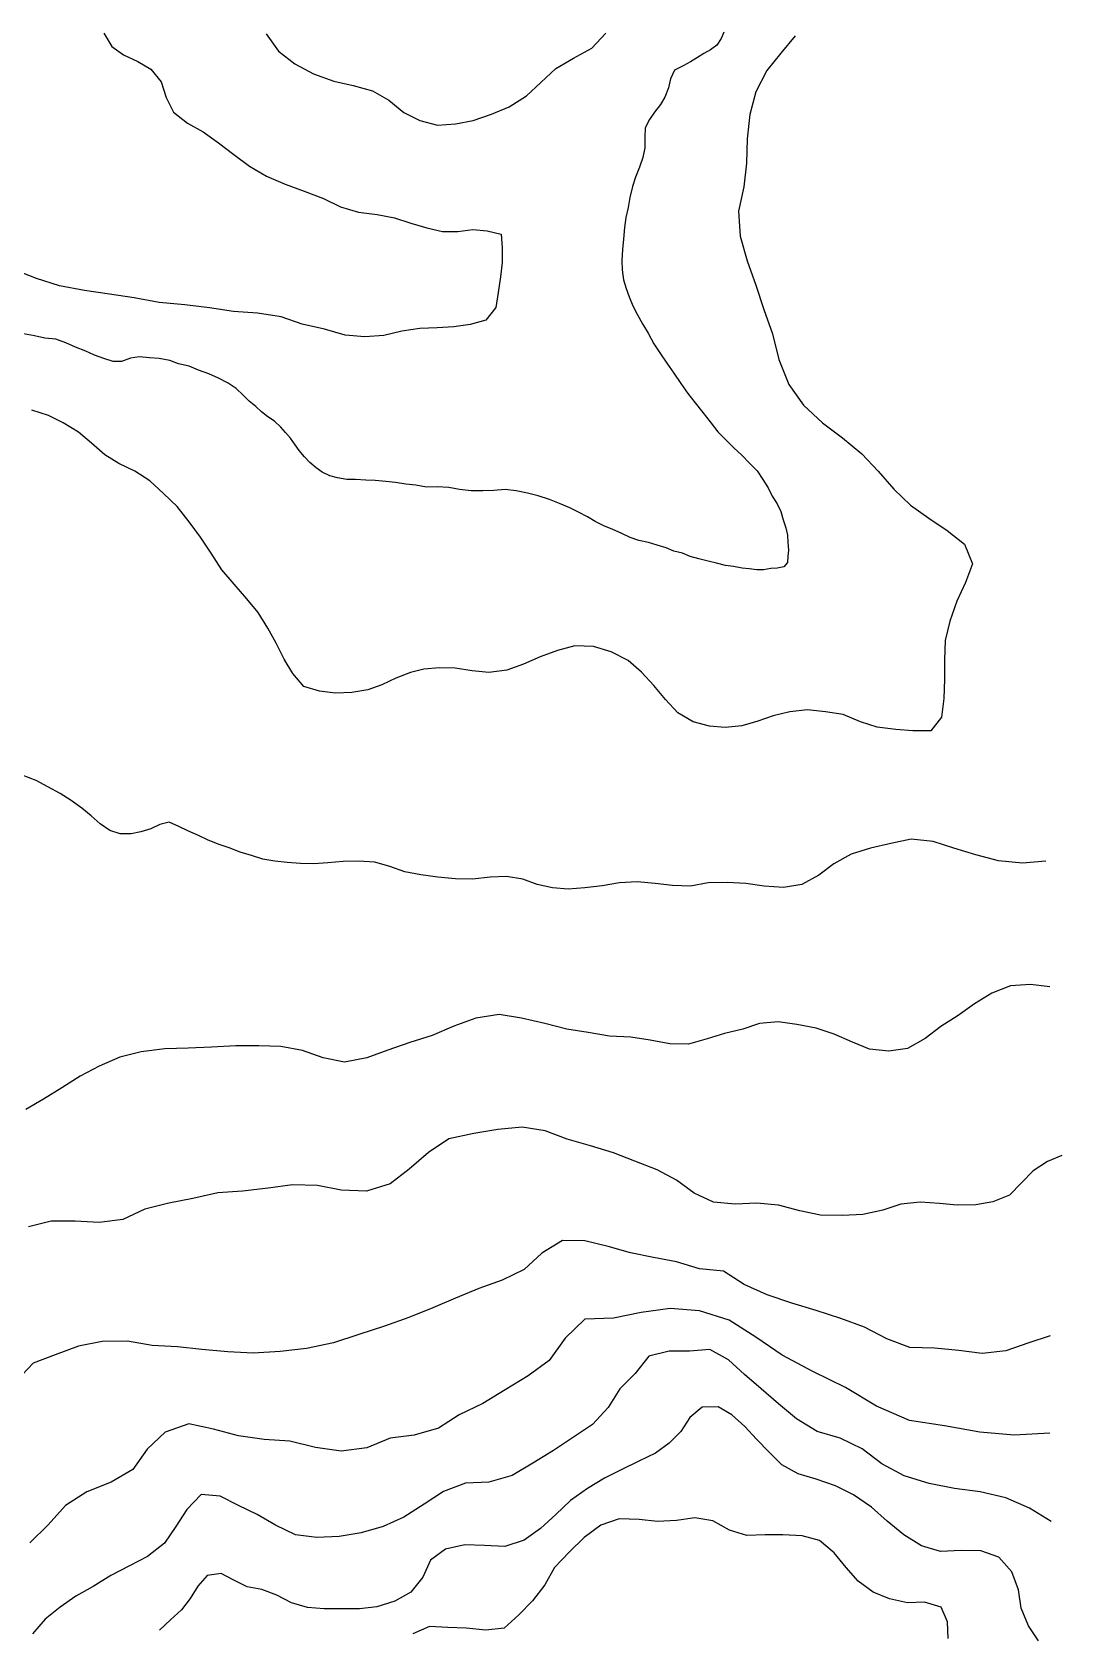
# Model space of a CAD drawing. Extents: x -717078 to -714996, y -984638 to -983998.
# Drawn here: x -715311.4 to -714996.3, y -984491.2 to -983998.8 of the extents above; entities that cross this region are included whole.
import ezdxf

# ---------------------------------------------------------------- set-up
doc = ezdxf.new("R2010")
doc.units = 0
doc.layers.add('contour_lines', color=1, linetype='CONTINUOUS')

msp = doc.modelspace()

# ---------------------------------------------------------------- linework, layer by layer
at = {"layer": 'contour_lines', "color": 1}
for p, q in [((-715289.502, -983999.056, 278), (-715287.032, -984003.172, 278)), ((-715239.806, -983999.3, 279), (-715236.063, -984004.567, 279)), ((-715140.158, -984003.612, 279), (-715135.881, -983999.06, 279)), ((-715100.554, -984000.722, 279), (-715101.887, -984002.736, 279)), ((-715099.72, -983998.754, 279), (-715100.554, -984000.722, 279)), ((-715077.91, -983999.866, 280), (-715082.26, -984005.169, 280)), ((-715287.032, -984003.172, 278), (-715283.44, -984005.668, 278)), ((-715283.44, -984005.668, 278), (-715279.08, -984007.688, 278)), ((-715236.063, -984004.567, 279), (-715231.048, -984008.437, 279)), ((-715151.196, -984009.833, 279), (-715145.735, -984006.76, 279)), ((-715145.735, -984006.76, 279), (-715140.158, -984003.612, 279)), ((-715107.797, -984006.515, 279), (-715109.982, -984007.819, 279)), ((-715105.835, -984005.319, 279), (-715107.797, -984006.515, 279)), ((-715103.787, -984004.125, 279), (-715105.835, -984005.319, 279)), ((-715101.887, -984002.736, 279), (-715103.787, -984004.125, 279)), ((-715082.26, -984005.169, 280), (-715086.638, -984010.505, 280)), ((-715279.08, -984007.688, 278), (-715275.066, -984010.126, 278)), ((-715275.066, -984010.126, 278), (-715271.902, -984013.932, 278)), ((-715231.048, -984008.437, 279), (-715225.325, -984011.532, 279)), ((-715225.325, -984011.532, 279), (-715219.113, -984013.715, 279)), ((-715155.786, -984014.131, 279), (-715151.196, -984009.833, 279)), ((-715114.843, -984010.376, 279), (-715116.057, -984013.042, 279)), ((-715112.17, -984009.086, 279), (-715114.843, -984010.376, 279)), ((-715109.982, -984007.819, 279), (-715112.17, -984009.086, 279)), ((-715086.638, -984010.505, 280), (-715089.926, -984017.035, 280)), ((-715271.902, -984013.932, 278), (-715270.458, -984018.797, 278)), ((-715219.113, -984013.715, 279), (-715213.236, -984015.08, 279)), ((-715213.236, -984015.08, 279), (-715207.255, -984016.717, 279)), ((-715207.255, -984016.717, 279), (-715202.291, -984019.596, 279)), ((-715160.187, -984018.245, 279), (-715155.786, -984014.131, 279)), ((-715116.656, -984015.834, 279), (-715117.839, -984018.648, 279)), ((-715116.057, -984013.042, 279), (-715116.656, -984015.834, 279)), ((-715089.926, -984017.035, 280), (-715091.791, -984023.931, 280)), ((-715270.458, -984018.797, 278), (-715268.161, -984023.255, 278)), ((-715202.291, -984019.596, 279), (-715197.69, -984023.301, 279)), ((-715170.851, -984023.883, 279), (-715165.45, -984021.599, 279)), ((-715165.45, -984021.599, 279), (-715160.187, -984018.245, 279)), ((-715119.149, -984020.894, 279), (-715120.922, -984023.252, 279)), ((-715117.839, -984018.648, 279), (-715119.149, -984020.894, 279)), ((-715268.161, -984023.255, 278), (-715263.861, -984026.583, 278)), ((-715263.861, -984026.583, 278), (-715259.111, -984029.219, 278)), ((-715197.69, -984023.301, 279), (-715192.837, -984025.801, 279)), ((-715192.837, -984025.801, 279), (-715187.395, -984027.184, 279)), ((-715187.395, -984027.184, 279), (-715181.83, -984026.781, 279)), ((-715181.83, -984026.781, 279), (-715176.456, -984025.832, 279)), ((-715176.456, -984025.832, 279), (-715170.851, -984023.883, 279)), ((-715122.535, -984025.531, 279), (-715123.837, -984028.07, 279)), ((-715120.922, -984023.252, 279), (-715122.535, -984025.531, 279)), ((-715091.791, -984023.931, 280), (-715092.59, -984031.383, 280)), ((-715259.111, -984029.219, 278), (-715254.374, -984032.671, 278)), ((-715123.893, -984030.865, 279), (-715123.936, -984034.112, 279)), ((-715123.837, -984028.07, 279), (-715123.893, -984030.865, 279)), ((-715092.59, -984031.383, 280), (-715092.777, -984038.875, 280)), ((-715254.374, -984032.671, 278), (-715249.738, -984036.224, 278)), ((-715249.738, -984036.224, 278), (-715244.868, -984039.792, 278)), ((-715123.936, -984034.112, 279), (-715124.587, -984037.17, 279)), ((-715244.868, -984039.792, 278), (-715239.683, -984042.841, 278)), ((-715125.594, -984040.099, 279), (-715126.788, -984043.118, 279)), ((-715124.587, -984037.17, 279), (-715125.594, -984040.099, 279)), ((-715092.777, -984038.875, 280), (-715093.587, -984046.078, 280)), ((-715239.683, -984042.841, 278), (-715233.964, -984045.292, 278)), ((-715233.964, -984045.292, 278), (-715228.146, -984047.391, 278)), ((-715127.703, -984046.038, 279), (-715128.54, -984049.335, 279)), ((-715126.788, -984043.118, 279), (-715127.703, -984046.038, 279)), ((-715093.587, -984046.078, 280), (-715095.229, -984053.555, 280)), ((-715228.146, -984047.391, 278), (-715222.297, -984049.65, 278)), ((-715222.297, -984049.65, 278), (-715217.036, -984052.196, 278)), ((-715128.54, -984049.335, 279), (-715129.013, -984052.378, 279)), ((-715217.036, -984052.196, 278), (-715211.513, -984053.856, 278)), ((-715211.513, -984053.856, 278), (-715205.829, -984054.616, 278)), ((-715205.829, -984054.616, 278), (-715200.498, -984055.588, 278)), ((-715200.498, -984055.588, 278), (-715195.495, -984057.225, 278)), ((-715129.745, -984055.505, 279), (-715130.117, -984058.578, 279)), ((-715129.013, -984052.378, 279), (-715129.745, -984055.505, 279)), ((-715095.229, -984053.555, 280), (-715094.758, -984061.24, 280)), ((-715195.495, -984057.225, 278), (-715190.625, -984058.604, 278)), ((-715190.625, -984058.604, 278), (-715185.822, -984059.726, 278)), ((-715185.822, -984059.726, 278), (-715181.167, -984059.807, 278)), ((-715181.167, -984059.807, 278), (-715176.516, -984059.188, 278)), ((-715176.516, -984059.188, 278), (-715172.168, -984059.538, 278)), ((-715172.168, -984059.538, 278), (-715167.904, -984060.557, 278)), ((-715167.904, -984060.557, 278), (-715167.545, -984064.73, 278)), ((-715130.117, -984058.578, 279), (-715130.453, -984062.154, 279)), ((-715094.758, -984061.24, 280), (-715092.629, -984068.713, 280)), ((-715167.545, -984064.73, 278), (-715167.628, -984069.231, 278)), ((-715130.734, -984065.33, 279), (-715130.949, -984068.673, 279)), ((-715130.453, -984062.154, 279), (-715130.734, -984065.33, 279)), ((-715310.082, -984074.162, 278), (-715317.096, -984071.405, 278)), ((-715167.628, -984069.231, 278), (-715168.133, -984073.645, 278)), ((-715130.949, -984068.673, 279), (-715130.874, -984071.545, 279)), ((-715092.629, -984068.713, 280), (-715090.001, -984076.152, 280)), ((-715303.048, -984076.397, 278), (-715310.082, -984074.162, 278)), ((-715168.133, -984073.645, 278), (-715168.827, -984078.449, 278)), ((-715130.874, -984071.545, 279), (-715130.464, -984074.521, 279)), ((-715130.464, -984074.521, 279), (-715129.684, -984077.193, 279)), ((-715090.001, -984076.152, 280), (-715087.469, -984083.645, 280)), ((-715295.388, -984077.789, 278), (-715303.048, -984076.397, 278)), ((-715287.78, -984078.921, 278), (-715295.388, -984077.789, 278)), ((-715280.215, -984080.042, 278), (-715287.78, -984078.921, 278)), ((-715272.571, -984081.519, 278), (-715280.215, -984080.042, 278)), ((-715168.827, -984078.449, 278), (-715169.53, -984083.025, 278)), ((-715129.684, -984077.193, 279), (-715128.673, -984079.807, 279)), ((-715128.673, -984079.807, 279), (-715127.594, -984082.541, 279)), ((-715264.668, -984082.2, 278), (-715272.571, -984081.519, 278)), ((-715257.14, -984083.115, 278), (-715264.668, -984082.2, 278)), ((-715249.832, -984084.303, 278), (-715257.14, -984083.115, 278)), ((-715242.501, -984084.787, 278), (-715249.832, -984084.303, 278)), ((-715235.27, -984085.861, 278), (-715242.501, -984084.787, 278)), ((-715228.79, -984088.116, 278), (-715235.27, -984085.861, 278)), ((-715169.53, -984083.025, 278), (-715172.63, -984086.879, 278)), ((-715127.594, -984082.541, 279), (-715126.272, -984085.119, 279)), ((-715126.272, -984085.119, 279), (-715124.602, -984088.04, 279)), ((-715087.469, -984083.645, 280), (-715084.876, -984091.064, 280)), ((-715310.724, -984091.701, 279), (-715314.043, -984091.082, 279)), ((-715221.938, -984089.677, 278), (-715228.79, -984088.116, 278)), ((-715215.673, -984091.497, 278), (-715221.938, -984089.677, 278)), ((-715198.28, -984090.3, 278), (-715203.789, -984091.57, 278)), ((-715192.817, -984089.452, 278), (-715198.28, -984090.3, 278)), ((-715187.454, -984089.219, 278), (-715192.817, -984089.452, 278)), ((-715182.332, -984088.984, 278), (-715187.454, -984089.219, 278)), ((-715177.4, -984088.212, 278), (-715182.332, -984088.984, 278)), ((-715172.63, -984086.879, 278), (-715177.4, -984088.212, 278)), ((-715124.602, -984088.04, 279), (-715122.93, -984090.941, 279)), ((-715122.93, -984090.941, 279), (-715121.166, -984094.119, 279)), ((-715084.876, -984091.064, 280), (-715082.876, -984098.941, 280)), ((-715307.565, -984092.442, 279), (-715310.724, -984091.701, 279)), ((-715304.219, -984092.778, 279), (-715307.565, -984092.442, 279)), ((-715301.075, -984093.897, 279), (-715304.219, -984092.778, 279)), ((-715298.178, -984095.137, 279), (-715301.075, -984093.897, 279)), ((-715295.044, -984096.429, 279), (-715298.178, -984095.137, 279)), ((-715209.622, -984091.998, 278), (-715215.673, -984091.497, 278)), ((-715203.789, -984091.57, 278), (-715209.622, -984091.998, 278)), ((-715121.166, -984094.119, 279), (-715119.367, -984096.922, 279)), ((-715292.378, -984097.583, 279), (-715295.044, -984096.429, 279)), ((-715289.543, -984098.651, 279), (-715292.378, -984097.583, 279)), ((-715286.637, -984099.575, 279), (-715289.543, -984098.651, 279)), ((-715284.114, -984099.526, 279), (-715286.637, -984099.575, 279)), ((-715281.375, -984098.504, 279), (-715284.114, -984099.526, 279)), ((-715278.665, -984098.134, 279), (-715281.375, -984098.504, 279)), ((-715275.569, -984098.491, 279), (-715278.665, -984098.134, 279)), ((-715272.552, -984098.602, 279), (-715275.569, -984098.491, 279)), ((-715269.32, -984099.308, 279), (-715272.552, -984098.602, 279)), ((-715266.619, -984100.29, 279), (-715269.32, -984099.308, 279)), ((-715263.396, -984101.032, 279), (-715266.619, -984100.29, 279)), ((-715119.367, -984096.922, 279), (-715117.216, -984100.116, 279)), ((-715117.216, -984100.116, 279), (-715115.029, -984103.156, 279)), ((-715082.876, -984098.941, 280), (-715079.894, -984106.571, 280)), ((-715260.559, -984102.176, 279), (-715263.396, -984101.032, 279)), ((-715257.312, -984103.373, 279), (-715260.559, -984102.176, 279)), ((-715254.426, -984104.705, 279), (-715257.312, -984103.373, 279)), ((-715251.445, -984106.197, 279), (-715254.426, -984104.705, 279)), ((-715115.029, -984103.156, 279), (-715112.878, -984106.295, 279)), ((-715248.989, -984107.848, 279), (-715251.445, -984106.197, 279)), ((-715246.811, -984109.874, 279), (-715248.989, -984107.848, 279)), ((-715244.992, -984111.721, 279), (-715246.811, -984109.874, 279)), ((-715112.878, -984106.295, 279), (-715110.764, -984109.376, 279)), ((-715110.764, -984109.376, 279), (-715108.505, -984112.19, 279)), ((-715079.894, -984106.571, 280), (-715075.395, -984112.937, 280)), ((-715306.474, -984116.124, 280), (-715311.545, -984114.472, 280)), ((-715242.972, -984113.381, 279), (-715244.992, -984111.721, 279)), ((-715241.245, -984114.975, 279), (-715242.972, -984113.381, 279)), ((-715239.26, -984116.508, 279), (-715241.245, -984114.975, 279)), ((-715108.505, -984112.19, 279), (-715106.183, -984115.21, 279)), ((-715106.183, -984115.21, 279), (-715103.916, -984118.021, 279)), ((-715075.395, -984112.937, 280), (-715069.58, -984118.362, 280)), ((-715301.927, -984118.368, 280), (-715306.474, -984116.124, 280)), ((-715297.275, -984121.18, 280), (-715301.927, -984118.368, 280)), ((-715237.228, -984117.876, 279), (-715239.26, -984116.508, 279)), ((-715235.35, -984119.619, 279), (-715237.228, -984117.876, 279)), ((-715233.86, -984121.267, 279), (-715235.35, -984119.619, 279)), ((-715103.916, -984118.021, 279), (-715101.581, -984121.123, 279)), ((-715069.58, -984118.362, 280), (-715063.461, -984122.891, 280)), ((-715293.282, -984124.614, 280), (-715297.275, -984121.18, 280)), ((-715289.215, -984128.155, 280), (-715293.282, -984124.614, 280)), ((-715232.412, -984123.079, 279), (-715233.86, -984121.267, 279)), ((-715230.979, -984125.041, 279), (-715232.412, -984123.079, 279)), ((-715229.704, -984126.809, 279), (-715230.979, -984125.041, 279)), ((-715101.581, -984121.123, 279), (-715099.195, -984123.489, 279)), ((-715099.195, -984123.489, 279), (-715096.719, -984126.025, 279)), ((-715063.461, -984122.891, 280), (-715057.501, -984127.791, 280)), ((-715284.932, -984130.743, 280), (-715289.215, -984128.155, 280)), ((-715228.038, -984128.732, 279), (-715229.704, -984126.809, 279)), ((-715226.464, -984130.502, 279), (-715228.038, -984128.732, 279)), ((-715224.563, -984132.127, 279), (-715226.464, -984130.502, 279)), ((-715096.719, -984126.025, 279), (-715094.293, -984128.196, 279)), ((-715094.293, -984128.196, 279), (-715091.871, -984130.736, 279)), ((-715057.501, -984127.791, 280), (-715052.503, -984133.089, 280)), ((-715279.963, -984133.104, 280), (-715284.932, -984130.743, 280)), ((-715275.453, -984136.147, 280), (-715279.963, -984133.104, 280)), ((-715222.669, -984133.427, 279), (-715224.563, -984132.127, 279)), ((-715220.321, -984134.572, 279), (-715222.669, -984133.427, 279)), ((-715218.002, -984135.213, 279), (-715220.321, -984134.572, 279)), ((-715215.174, -984135.697, 279), (-715218.002, -984135.213, 279)), ((-715091.871, -984130.736, 279), (-715089.586, -984133.063, 279)), ((-715089.586, -984133.063, 279), (-715087.789, -984135.66, 279)), ((-715052.503, -984133.089, 280), (-715047.68, -984138.659, 280)), ((-715271.238, -984139.932, 280), (-715275.453, -984136.147, 280)), ((-715267.017, -984143.98, 280), (-715271.238, -984139.932, 280)), ((-715212.49, -984135.715, 279), (-715215.174, -984135.697, 279)), ((-715209.357, -984135.89, 279), (-715212.49, -984135.715, 279)), ((-715206.42, -984135.959, 279), (-715209.357, -984135.89, 279)), ((-715203.24, -984136.295, 279), (-715206.42, -984135.959, 279)), ((-715200.23, -984136.625, 279), (-715203.24, -984136.295, 279)), ((-715197.057, -984137.071, 279), (-715200.23, -984136.625, 279)), ((-715193.977, -984137.407, 279), (-715197.057, -984137.071, 279)), ((-715190.749, -984138.005, 279), (-715193.977, -984137.407, 279)), ((-715187.471, -984137.978, 279), (-715190.749, -984138.005, 279)), ((-715183.904, -984138.185, 279), (-715187.471, -984137.978, 279)), ((-715180.626, -984138.744, 279), (-715183.904, -984138.185, 279)), ((-715177.105, -984139.125, 279), (-715180.626, -984138.744, 279)), ((-715173.511, -984139.195, 279), (-715177.105, -984139.125, 279)), ((-715170.174, -984139.022, 279), (-715173.511, -984139.195, 279)), ((-715166.648, -984138.793, 279), (-715170.174, -984139.022, 279)), ((-715163.344, -984139.12, 279), (-715166.648, -984138.793, 279)), ((-715159.82, -984139.843, 279), (-715163.344, -984139.12, 279)), ((-715156.573, -984140.699, 279), (-715159.82, -984139.843, 279)), ((-715087.789, -984135.66, 279), (-715086.207, -984138.226, 279)), ((-715086.207, -984138.226, 279), (-715084.92, -984140.801, 279)), ((-715047.68, -984138.659, 280), (-715042.631, -984143.572, 280)), ((-715263.413, -984148.599, 280), (-715267.017, -984143.98, 280)), ((-715153.113, -984141.836, 279), (-715156.573, -984140.699, 279)), ((-715150.012, -984143.082, 279), (-715153.113, -984141.836, 279)), ((-715146.869, -984144.39, 279), (-715150.012, -984143.082, 279)), ((-715144.258, -984145.724, 279), (-715146.869, -984144.39, 279)), ((-715084.92, -984140.801, 279), (-715083.464, -984143.156, 279)), ((-715083.464, -984143.156, 279), (-715082.304, -984145.534, 279)), ((-715042.631, -984143.572, 280), (-715037.03, -984147.562, 280)), ((-715259.935, -984153.311, 280), (-715263.413, -984148.599, 280)), ((-715141.514, -984147.167, 279), (-715144.258, -984145.724, 279)), ((-715139.121, -984148.576, 279), (-715141.514, -984147.167, 279)), ((-715136.441, -984149.907, 279), (-715139.121, -984148.576, 279)), ((-715133.754, -984151.014, 279), (-715136.441, -984149.907, 279)), ((-715082.304, -984145.534, 279), (-715081.555, -984148.054, 279)), ((-715081.555, -984148.054, 279), (-715080.825, -984150.438, 279)), ((-715037.03, -984147.562, 280), (-715031.409, -984151.346, 280)), ((-715256.613, -984158.254, 280), (-715259.935, -984153.311, 280)), ((-715131.135, -984152.08, 279), (-715133.754, -984151.014, 279)), ((-715128.418, -984153.459, 279), (-715131.135, -984152.08, 279)), ((-715125.767, -984154.323, 279), (-715128.418, -984153.459, 279)), ((-715122.817, -984155.009, 279), (-715125.767, -984154.323, 279)), ((-715120.179, -984155.825, 279), (-715122.817, -984155.009, 279)), ((-715080.825, -984150.438, 279), (-715080.303, -984152.711, 279)), ((-715080.303, -984152.711, 279), (-715080.202, -984154.955, 279)), ((-715080.202, -984154.955, 279), (-715079.946, -984157.316, 279)), ((-715031.409, -984151.346, 280), (-715026.11, -984155.508, 280)), ((-715253.42, -984163.379, 280), (-715256.613, -984158.254, 280)), ((-715117.386, -984156.629, 279), (-715120.179, -984155.825, 279)), ((-715115.071, -984157.63, 279), (-715117.386, -984156.629, 279)), ((-715112.37, -984158.271, 279), (-715115.071, -984157.63, 279)), ((-715110.05, -984159.224, 279), (-715112.37, -984158.271, 279)), ((-715107.412, -984159.971, 279), (-715110.05, -984159.224, 279)), ((-715104.559, -984160.665, 279), (-715107.412, -984159.971, 279)), ((-715080.142, -984159.179, 279), (-715080.292, -984161.106, 279)), ((-715079.946, -984157.316, 279), (-715080.142, -984159.179, 279)), ((-715026.11, -984155.508, 280), (-715023.691, -984161.549, 280)), ((-715249.563, -984167.752, 280), (-715253.42, -984163.379, 280)), ((-715101.992, -984161.294, 279), (-715104.559, -984160.665, 279)), ((-715099.201, -984162.01, 279), (-715101.992, -984161.294, 279)), ((-715096.743, -984162.308, 279), (-715099.201, -984162.01, 279)), ((-715094.119, -984162.788, 279), (-715096.743, -984162.308, 279)), ((-715091.977, -984163.05, 279), (-715094.119, -984162.788, 279)), ((-715089.626, -984163.31, 279), (-715091.977, -984163.05, 279)), ((-715087.571, -984163.315, 279), (-715089.626, -984163.31, 279)), ((-715085.328, -984162.981, 279), (-715087.571, -984163.315, 279)), ((-715083.397, -984162.817, 279), (-715085.328, -984162.981, 279)), ((-715081.381, -984162.401, 279), (-715083.397, -984162.817, 279)), ((-715080.292, -984161.106, 279), (-715081.381, -984162.401, 279)), ((-715023.691, -984161.549, 280), (-715025.775, -984167.263, 280)), ((-715245.754, -984172.227, 280), (-715249.563, -984167.752, 280)), ((-715025.775, -984167.263, 280), (-715028.427, -984172.969, 280)), ((-715242.301, -984176.418, 280), (-715245.754, -984172.227, 280)), ((-715028.427, -984172.969, 280), (-715030.612, -984179.1, 280)), ((-715239.339, -984181.185, 280), (-715242.301, -984176.418, 280)), ((-715030.612, -984179.1, 280), (-715032.028, -984184.955, 280)), ((-715236.793, -984185.839, 280), (-715239.339, -984181.185, 280)), ((-715234.336, -984190.734, 280), (-715236.793, -984185.839, 280)), ((-715150.614, -984188.078, 280), (-715155.911, -984189.996, 280)), ((-715145.397, -984186.563, 280), (-715150.614, -984188.078, 280)), ((-715139.618, -984186.782, 280), (-715145.397, -984186.563, 280)), ((-715134.188, -984188.424, 280), (-715139.618, -984186.782, 280)), ((-715129.064, -984191.094, 280), (-715134.188, -984188.424, 280)), ((-715032.028, -984184.955, 280), (-715032.222, -984190.916, 280)), ((-715231.642, -984195.101, 280), (-715234.336, -984190.734, 280)), ((-715191.518, -984193.767, 280), (-715195.684, -984194.803, 280)), ((-715186.734, -984193.33, 280), (-715191.518, -984193.767, 280)), ((-715181.948, -984193.399, 280), (-715186.734, -984193.33, 280)), ((-715176.774, -984194.292, 280), (-715181.948, -984193.399, 280)), ((-715171.705, -984194.798, 280), (-715176.774, -984194.292, 280)), ((-715166.209, -984194.049, 280), (-715171.705, -984194.798, 280)), ((-715161.017, -984192.215, 280), (-715166.209, -984194.049, 280)), ((-715155.911, -984189.996, 280), (-715161.017, -984192.215, 280)), ((-715124.939, -984194.639, 280), (-715129.064, -984191.094, 280)), ((-715032.222, -984190.916, 280), (-715032.25, -984196.795, 280)), ((-715228.338, -984199.042, 280), (-715231.642, -984195.101, 280)), ((-715223.537, -984200.521, 280), (-715228.338, -984199.042, 280)), ((-715204.398, -984198.536, 280), (-715208.699, -984200.092, 280)), ((-715200.102, -984196.494, 280), (-715204.398, -984198.536, 280)), ((-715195.684, -984194.803, 280), (-715200.102, -984196.494, 280)), ((-715121.177, -984198.798, 280), (-715124.939, -984194.639, 280)), ((-715117.616, -984203.056, 280), (-715121.177, -984198.798, 280)), ((-715032.25, -984196.795, 280), (-715032.454, -984202.77, 280)), ((-715218.556, -984201.052, 280), (-715223.537, -984200.521, 280)), ((-715213.591, -984200.883, 280), (-715218.556, -984201.052, 280)), ((-715208.699, -984200.092, 280), (-715213.591, -984200.883, 280)), ((-715113.832, -984207.086, 280), (-715117.616, -984203.056, 280)), ((-715032.454, -984202.77, 280), (-715033.114, -984208.424, 280)), ((-715109.158, -984209.831, 280), (-715113.832, -984207.086, 280)), ((-715084.673, -984208.028, 280), (-715089.349, -984209.677, 280)), ((-715079.535, -984206.842, 280), (-715084.673, -984208.028, 280)), ((-715074.114, -984206.226, 280), (-715079.535, -984206.842, 280)), ((-715068.654, -984206.86, 280), (-715074.114, -984206.226, 280)), ((-715063.197, -984207.6, 280), (-715068.654, -984206.86, 280)), ((-715057.975, -984209.862, 280), (-715063.197, -984207.6, 280)), ((-715033.114, -984208.424, 280), (-715036.422, -984212.597, 280)), ((-715104.179, -984211.185, 280), (-715109.158, -984209.831, 280)), ((-715099.299, -984211.572, 280), (-715104.179, -984211.185, 280)), ((-715094.214, -984211.105, 280), (-715099.299, -984211.572, 280)), ((-715089.349, -984209.677, 280), (-715094.214, -984211.105, 280)), ((-715052.815, -984211.472, 280), (-715057.975, -984209.862, 280)), ((-715047.092, -984212.196, 280), (-715052.815, -984211.472, 280)), ((-715041.89, -984212.622, 280), (-715047.092, -984212.196, 280)), ((-715036.422, -984212.597, 280), (-715041.89, -984212.622, 280)), ((-715310.185, -984227.796, 281), (-715314.447, -984226.198, 281)), ((-715306.59, -984229.766, 281), (-715310.185, -984227.796, 281)), ((-715302.842, -984231.802, 281), (-715306.59, -984229.766, 281)), ((-715299.543, -984233.921, 281), (-715302.842, -984231.802, 281)), ((-715296.2, -984236.324, 281), (-715299.543, -984233.921, 281)), ((-715293.361, -984238.679, 281), (-715296.2, -984236.324, 281)), ((-715290.59, -984241.099, 281), (-715293.361, -984238.679, 281)), ((-715287.621, -984243.186, 281), (-715290.59, -984241.099, 281)), ((-715284.46, -984244.155, 281), (-715287.621, -984243.186, 281)), ((-715278.203, -984243.58, 281), (-715281.157, -984244.203, 281)), ((-715275.157, -984242.583, 281), (-715278.203, -984243.58, 281)), ((-715272.329, -984241.301, 281), (-715275.157, -984242.583, 281)), ((-715269.488, -984240.636, 281), (-715272.329, -984241.301, 281)), ((-715266.521, -984241.934, 281), (-715269.488, -984240.636, 281)), ((-715263.753, -984243.243, 281), (-715266.521, -984241.934, 281)), ((-715260.537, -984244.696, 281), (-715263.753, -984243.243, 281)), ((-715281.157, -984244.203, 281), (-715284.46, -984244.155, 281)), ((-715257.585, -984246.148, 281), (-715260.537, -984244.696, 281)), ((-715254.242, -984247.385, 281), (-715257.585, -984246.148, 281)), ((-715251.114, -984248.454, 281), (-715254.242, -984247.385, 281)), ((-715247.784, -984249.771, 281), (-715251.114, -984248.454, 281)), ((-715054.903, -984248.58, 281), (-715060.737, -984250.334, 281)), ((-715048.658, -984247.102, 281), (-715054.903, -984248.58, 281)), ((-715042.442, -984245.763, 281), (-715048.658, -984247.102, 281)), ((-715035.661, -984246.542, 281), (-715042.442, -984245.763, 281)), ((-715029.402, -984248.56, 281), (-715035.661, -984246.542, 281)), ((-715022.602, -984250.62, 281), (-715029.402, -984248.56, 281)), ((-715244.317, -984250.76, 281), (-715247.784, -984249.771, 281)), ((-715240.821, -984251.905, 281), (-715244.317, -984250.76, 281)), ((-715237.146, -984252.556, 281), (-715240.821, -984251.905, 281)), ((-715233.346, -984252.918, 281), (-715237.146, -984252.556, 281)), ((-715229.299, -984253.192, 281), (-715233.346, -984252.918, 281)), ((-715225.222, -984253.319, 281), (-715229.299, -984253.192, 281)), ((-715220.915, -984252.998, 281), (-715225.222, -984253.319, 281)), ((-715216.222, -984252.655, 281), (-715220.915, -984252.998, 281)), ((-715211.537, -984252.499, 281), (-715216.222, -984252.655, 281)), ((-715206.545, -984252.805, 281), (-715211.537, -984252.499, 281)), ((-715201.996, -984254.171, 281), (-715206.545, -984252.805, 281)), ((-715066.09, -984253.312, 281), (-715070.634, -984256.783, 281)), ((-715060.737, -984250.334, 281), (-715066.09, -984253.312, 281)), ((-715015.738, -984252.388, 281), (-715022.602, -984250.62, 281)), ((-715008.306, -984253.088, 281), (-715015.738, -984252.388, 281)), ((-715001.188, -984252.547, 281), (-715008.306, -984253.088, 281)), ((-715197.387, -984255.826, 281), (-715201.996, -984254.171, 281)), ((-715192.497, -984256.695, 281), (-715197.387, -984255.826, 281)), ((-715187.32, -984257.468, 281), (-715192.497, -984256.695, 281)), ((-715181.918, -984257.959, 281), (-715187.32, -984257.468, 281)), ((-715176.695, -984258.049, 281), (-715181.918, -984257.959, 281)), ((-715171.239, -984257.465, 281), (-715176.695, -984258.049, 281)), ((-715166.282, -984257.244, 281), (-715171.239, -984257.465, 281)), ((-715161.246, -984258.008, 281), (-715166.282, -984257.244, 281)), ((-715156.926, -984259.655, 281), (-715161.246, -984258.008, 281)), ((-715070.634, -984256.783, 281), (-715075.879, -984259.637, 281)), ((-715152.192, -984260.689, 281), (-715156.926, -984259.655, 281)), ((-715147.417, -984261.067, 281), (-715152.192, -984260.689, 281)), ((-715142.325, -984260.655, 281), (-715147.417, -984261.067, 281)), ((-715137.01, -984260.028, 281), (-715142.325, -984260.655, 281)), ((-715131.717, -984259.167, 281), (-715137.01, -984260.028, 281)), ((-715126.252, -984258.857, 281), (-715131.717, -984259.167, 281)), ((-715120.755, -984259.411, 281), (-715126.252, -984258.857, 281)), ((-715115.5, -984259.948, 281), (-715120.755, -984259.411, 281)), ((-715109.966, -984260.144, 281), (-715115.5, -984259.948, 281)), ((-715104.559, -984259.2, 281), (-715109.966, -984260.144, 281)), ((-715098.688, -984259.077, 281), (-715104.559, -984259.2, 281)), ((-715093.011, -984259.364, 281), (-715098.688, -984259.077, 281)), ((-715087.439, -984260.208, 281), (-715093.011, -984259.364, 281)), ((-715081.506, -984260.626, 281), (-715087.439, -984260.208, 281)), ((-715075.879, -984259.637, 281), (-715081.506, -984260.626, 281)), ((-715017.751, -984292.931, 282), (-715023.016, -984296.228, 282)), ((-715012.051, -984290.705, 282), (-715017.751, -984292.931, 282)), ((-715005.867, -984290.254, 282), (-715012.051, -984290.705, 282)), ((-715000, -984291.043, 282), (-715005.867, -984290.254, 282)), ((-715023.016, -984296.228, 282), (-715028.055, -984299.755, 282)), ((-715175.624, -984300.575, 282), (-715182.345, -984303.012, 282)), ((-715168.481, -984299.486, 282), (-715175.624, -984300.575, 282)), ((-715161.683, -984300.637, 282), (-715168.481, -984299.486, 282)), ((-715154.52, -984302.261, 282), (-715161.683, -984300.637, 282)), ((-715147.814, -984303.946, 282), (-715154.52, -984302.261, 282)), ((-715088.808, -984302.227, 282), (-715093.949, -984303.914, 282)), ((-715083.117, -984301.67, 282), (-715088.808, -984302.227, 282)), ((-715077.404, -984302.559, 282), (-715083.117, -984301.67, 282)), ((-715071.477, -984303.609, 282), (-715077.404, -984302.559, 282)), ((-715028.055, -984299.755, 282), (-715033.378, -984303.183, 282)), ((-715189.014, -984305.906, 282), (-715195.816, -984308.071, 282)), ((-715182.345, -984303.012, 282), (-715189.014, -984305.906, 282)), ((-715141.239, -984304.987, 282), (-715147.814, -984303.946, 282)), ((-715134.691, -984306.057, 282), (-715141.239, -984304.987, 282)), ((-715128.251, -984306.431, 282), (-715134.691, -984306.057, 282)), ((-715122.331, -984307.282, 282), (-715128.251, -984306.431, 282)), ((-715116.279, -984308.423, 282), (-715122.331, -984307.282, 282)), ((-715104.846, -984306.934, 282), (-715110.546, -984308.539, 282)), ((-715099.537, -984305.314, 282), (-715104.846, -984306.934, 282)), ((-715093.949, -984303.914, 282), (-715099.537, -984305.314, 282)), ((-715066.018, -984305.484, 282), (-715071.477, -984303.609, 282)), ((-715060.409, -984307.968, 282), (-715066.018, -984305.484, 282)), ((-715038.124, -984306.808, 282), (-715043.539, -984309.885, 282)), ((-715033.378, -984303.183, 282), (-715038.124, -984306.808, 282)), ((-715284.639, -984312.538, 282), (-715290.933, -984315.262, 282)), ((-715278.031, -984310.848, 282), (-715284.639, -984312.538, 282)), ((-715270.87, -984310.01, 282), (-715278.031, -984310.848, 282)), ((-715263.718, -984309.779, 282), (-715270.87, -984310.01, 282)), ((-715256.524, -984309.421, 282), (-715263.718, -984309.779, 282)), ((-715249.069, -984309.054, 282), (-715256.524, -984309.421, 282)), ((-715242.095, -984309.024, 282), (-715249.069, -984309.054, 282)), ((-715235.321, -984309.293, 282), (-715242.095, -984309.024, 282)), ((-715228.685, -984310.508, 282), (-715235.321, -984309.293, 282)), ((-715222.382, -984312.687, 282), (-715228.685, -984310.508, 282)), ((-715215.89, -984314.086, 282), (-715222.382, -984312.687, 282)), ((-715209.018, -984312.727, 282), (-715215.89, -984314.086, 282)), ((-715202.616, -984310.348, 282), (-715209.018, -984312.727, 282)), ((-715195.816, -984308.071, 282), (-715202.616, -984310.348, 282)), ((-715110.546, -984308.539, 282), (-715116.279, -984308.423, 282)), ((-715055.144, -984310.043, 282), (-715060.409, -984307.968, 282)), ((-715049.255, -984310.728, 282), (-715055.144, -984310.043, 282)), ((-715043.539, -984309.885, 282), (-715049.255, -984310.728, 282)), ((-715290.933, -984315.262, 282), (-715296.723, -984318.326, 282)), ((-715302.362, -984321.919, 282), (-715307.968, -984325.412, 282)), ((-715296.723, -984318.326, 282), (-715302.362, -984321.919, 282)), ((-715307.968, -984325.412, 282), (-715313.385, -984328.596, 282)), ((-715176.308, -984335.854, 283), (-715183.899, -984337.542, 283)), ((-715168.96, -984334.702, 283), (-715176.308, -984335.854, 283)), ((-715161.449, -984333.933, 283), (-715168.96, -984334.702, 283)), ((-715154.461, -984335.076, 283), (-715161.449, -984333.933, 283)), ((-715147.736, -984337.65, 283), (-715154.461, -984335.076, 283)), ((-715190.158, -984341.744, 283), (-715196.035, -984346.811, 283)), ((-715183.899, -984337.542, 283), (-715190.158, -984341.744, 283)), ((-715140.6, -984339.63, 283), (-715147.736, -984337.65, 283)), ((-715133.567, -984341.822, 283), (-715140.6, -984339.63, 283)), ((-715126.954, -984344.383, 283), (-715133.567, -984341.822, 283)), ((-715196.035, -984346.811, 283), (-715201.882, -984351.292, 283)), ((-715120.204, -984347.045, 283), (-715126.954, -984344.383, 283)), ((-715114.284, -984350.185, 283), (-715120.204, -984347.045, 283)), ((-715000.742, -984344.487, 283), (-715005.039, -984347.351, 283)), ((-714996.314, -984342.583, 283), (-715000.742, -984344.487, 283)), ((-715231.759, -984351.598, 283), (-715239.191, -984352.674, 283)), ((-715224.082, -984351.799, 283), (-715231.759, -984351.598, 283)), ((-715216.849, -984353.206, 283), (-715224.082, -984351.799, 283)), ((-715201.882, -984351.292, 283), (-715209.106, -984353.594, 283)), ((-715108.794, -984354.202, 283), (-715114.284, -984350.185, 283)), ((-715008.693, -984350.947, 283), (-715012.345, -984354.794, 283)), ((-715005.039, -984347.351, 283), (-715008.693, -984350.947, 283)), ((-715262.309, -984355.744, 283), (-715269.633, -984357.261, 283)), ((-715254.638, -984354.014, 283), (-715262.309, -984355.744, 283)), ((-715247.101, -984353.522, 283), (-715254.638, -984354.014, 283)), ((-715239.191, -984352.674, 283), (-715247.101, -984353.522, 283)), ((-715209.106, -984353.594, 283), (-715216.849, -984353.206, 283)), ((-715102.911, -984356.917, 283), (-715108.794, -984354.202, 283)), ((-715096.274, -984357.568, 283), (-715102.911, -984356.917, 283)), ((-715039.674, -984356.94, 283), (-715045.561, -984357.48, 283)), ((-715033.768, -984357.329, 283), (-715039.674, -984356.94, 283)), ((-715017.463, -984356.856, 283), (-715022.625, -984357.713, 283)), ((-715012.345, -984354.794, 283), (-715017.463, -984356.856, 283)), ((-715276.91, -984359.067, 283), (-715283.725, -984362.2, 283)), ((-715269.633, -984357.261, 283), (-715276.91, -984359.067, 283)), ((-715089.656, -984357.257, 283), (-715096.274, -984357.568, 283)), ((-715083.055, -984357.839, 283), (-715089.656, -984357.257, 283)), ((-715076.485, -984359.547, 283), (-715083.055, -984357.839, 283)), ((-715070.161, -984360.846, 283), (-715076.485, -984359.547, 283)), ((-715063.457, -984360.986, 283), (-715070.161, -984360.846, 283)), ((-715057.186, -984360.664, 283), (-715063.457, -984360.986, 283)), ((-715051.057, -984359.319, 283), (-715057.186, -984360.664, 283)), ((-715045.561, -984357.48, 283), (-715051.057, -984359.319, 283)), ((-715028.332, -984357.795, 283), (-715033.768, -984357.329, 283)), ((-715022.625, -984357.713, 283), (-715028.332, -984357.795, 283)), ((-715305.617, -984362.723, 283), (-715312.563, -984364.479, 283)), ((-715298.287, -984362.732, 283), (-715305.617, -984362.723, 283)), ((-715290.888, -984363.133, 283), (-715298.287, -984362.732, 283)), ((-715283.725, -984362.2, 283), (-715290.888, -984363.133, 283)), ((-715149.134, -984368.693, 284), (-715155.463, -984372.534, 284)), ((-715142.29, -984368.708, 284), (-715149.134, -984368.693, 284)), ((-715135.146, -984370.458, 284), (-715142.29, -984368.708, 284)), ((-715128.3, -984372.427, 284), (-715135.146, -984370.458, 284)), ((-715155.463, -984372.534, 284), (-715160.868, -984377.535, 284)), ((-715121.323, -984373.89, 284), (-715128.3, -984372.427, 284)), ((-715114.243, -984375.219, 284), (-715121.323, -984373.89, 284)), ((-715107.209, -984377.312, 284), (-715114.243, -984375.219, 284)), ((-715167.55, -984380.767, 284), (-715174.753, -984383.324, 284)), ((-715160.868, -984377.535, 284), (-715167.55, -984380.767, 284)), ((-715099.826, -984378.051, 284), (-715107.209, -984377.312, 284)), ((-715093.498, -984382.069, 284), (-715099.826, -984378.051, 284)), ((-715181.883, -984386.252, 284), (-715188.768, -984389.217, 284)), ((-715174.753, -984383.324, 284), (-715181.883, -984386.252, 284)), ((-715086.533, -984385.322, 284), (-715093.498, -984382.069, 284)), ((-715078.977, -984387.793, 284), (-715086.533, -984385.322, 284)), ((-715188.768, -984389.217, 284), (-715196.152, -984392.172, 284)), ((-715125, -984390.641, 285), (-715133.471, -984392.397, 285)), ((-715116.214, -984389.445, 285), (-715125, -984390.641, 285)), ((-715107.17, -984390.134, 285), (-715116.214, -984389.445, 285)), ((-715098.116, -984393.002, 285), (-715107.17, -984390.134, 285)), ((-715071.508, -984390.082, 284), (-715078.977, -984387.793, 284)), ((-715063.921, -984392.565, 284), (-715071.508, -984390.082, 284)), ((-715203.552, -984394.875, 284), (-715211.489, -984397.465, 284)), ((-715196.152, -984392.172, 284), (-715203.552, -984394.875, 284)), ((-715142.272, -984392.705, 285), (-715148.267, -984398.51, 285)), ((-715133.471, -984392.397, 285), (-715142.272, -984392.705, 285)), ((-715090.008, -984398.276, 285), (-715098.116, -984393.002, 285)), ((-715056.742, -984395.212, 284), (-715063.921, -984392.565, 284)), ((-715049.844, -984398.776, 284), (-715056.742, -984395.212, 284)), ((-715297.24, -984401.033, 284), (-715304.391, -984403.692, 284)), ((-715290.037, -984399.555, 284), (-715297.24, -984401.033, 284)), ((-715282.295, -984399.451, 284), (-715290.037, -984399.555, 284)), ((-715274.743, -984400.816, 284), (-715282.295, -984399.451, 284)), ((-715266.999, -984401.241, 284), (-715274.743, -984400.816, 284)), ((-715259.456, -984401.966, 284), (-715266.999, -984401.241, 284)), ((-715219.207, -984399.966, 284), (-715227.427, -984401.723, 284)), ((-715211.489, -984397.465, 284), (-715219.207, -984399.966, 284)), ((-715148.267, -984398.51, 285), (-715153.218, -984405.382, 285)), ((-715081.948, -984403.8, 285), (-715090.008, -984398.276, 285)), ((-715042.868, -984401.417, 284), (-715049.844, -984398.776, 284)), ((-715006.692, -984400.08, 284), (-715013.484, -984402.443, 284)), ((-714999.916, -984397.813, 284), (-715006.692, -984400.08, 284)), ((-715311.09, -984406.206, 284), (-715316.071, -984411.462, 284)), ((-715304.391, -984403.692, 284), (-715311.09, -984406.206, 284)), ((-715251.545, -984402.705, 284), (-715259.456, -984401.966, 284)), ((-715243.761, -984403.144, 284), (-715251.545, -984402.705, 284)), ((-715235.535, -984402.677, 284), (-715243.761, -984403.144, 284)), ((-715227.427, -984401.723, 284), (-715235.535, -984402.677, 284)), ((-715153.218, -984405.382, 285), (-715159.659, -984410.102, 285)), ((-715122.72, -984404.084, 286), (-715126.913, -984409.37, 286)), ((-715116.5, -984402.485, 286), (-715122.72, -984404.084, 286)), ((-715110.217, -984402.481, 286), (-715116.5, -984402.485, 286)), ((-715104.05, -984401.97, 286), (-715110.217, -984402.481, 286)), ((-715098.301, -984405.206, 286), (-715104.05, -984401.97, 286)), ((-715093.414, -984409.66, 286), (-715098.301, -984405.206, 286)), ((-715072.468, -984408.766, 285), (-715081.948, -984403.8, 285)), ((-715035.301, -984401.582, 284), (-715042.868, -984401.417, 284)), ((-715027.814, -984402.371, 284), (-715035.301, -984401.582, 284)), ((-715020.707, -984403.205, 284), (-715027.814, -984402.371, 284)), ((-715013.484, -984402.443, 284), (-715020.707, -984403.205, 284)), ((-715159.659, -984410.102, 285), (-715166.642, -984414.367, 285)), ((-715126.913, -984409.37, 286), (-715131.536, -984414.025, 286)), ((-715088.318, -984414.069, 286), (-715093.414, -984409.66, 286)), ((-715062.523, -984413.608, 285), (-715072.468, -984408.766, 285)), ((-715166.642, -984414.367, 285), (-715173.557, -984418.593, 285)), ((-715131.536, -984414.025, 286), (-715135.197, -984419.79, 286)), ((-715083.016, -984418.684, 286), (-715088.318, -984414.069, 286)), ((-715053.019, -984419.377, 285), (-715062.523, -984413.608, 285)), ((-715173.557, -984418.593, 285), (-715180.719, -984422.04, 285)), ((-715135.197, -984419.79, 286), (-715139.984, -984424.941, 286)), ((-715106.37, -984419.636, 287), (-715110.161, -984422.797, 287)), ((-715101.477, -984419.558, 287), (-715106.37, -984419.636, 287)), ((-715097.262, -984421.99, 287), (-715101.477, -984419.558, 287)), ((-715077.514, -984423.28, 286), (-715083.016, -984418.684, 286)), ((-715042.918, -984423.751, 285), (-715053.019, -984419.377, 285)), ((-715263.509, -984424.733, 285), (-715270.699, -984427.307, 285)), ((-715255.938, -984426.414, 285), (-715263.509, -984424.733, 285)), ((-715180.719, -984422.04, 285), (-715187.083, -984426.063, 285)), ((-715139.984, -984424.941, 286), (-715145.785, -984428.828, 286)), ((-715110.161, -984422.797, 287), (-715112.92, -984427.068, 287)), ((-715093.334, -984425.554, 287), (-715097.262, -984421.99, 287)), ((-715089.737, -984429.426, 287), (-715093.334, -984425.554, 287)), ((-715071.213, -984427.15, 286), (-715077.514, -984423.28, 286)), ((-715032.173, -984425.37, 285), (-715042.918, -984423.751, 285)), ((-715021.435, -984427.321, 285), (-715032.173, -984425.37, 285)), ((-715270.699, -984427.307, 285), (-715276.191, -984432.556, 285)), ((-715248.289, -984428.399, 285), (-715255.938, -984426.414, 285)), ((-715240.414, -984429.562, 285), (-715248.289, -984428.399, 285)), ((-715232.578, -984430.089, 285), (-715240.414, -984429.562, 285)), ((-715224.709, -984431.995, 285), (-715232.578, -984430.089, 285)), ((-715201.853, -984429.18, 285), (-715209.027, -984432.107, 285)), ((-715194.516, -984428.209, 285), (-715201.853, -984429.18, 285)), ((-715187.083, -984426.063, 285), (-715194.516, -984428.209, 285)), ((-715145.785, -984428.828, 286), (-715151.92, -984432.916, 286)), ((-715116.499, -984430.699, 287), (-715120.705, -984433.765, 287)), ((-715112.92, -984427.068, 287), (-715116.499, -984430.699, 287)), ((-715085.849, -984433.478, 287), (-715089.737, -984429.426, 287)), ((-715064.156, -984429.138, 286), (-715071.213, -984427.15, 286)), ((-715057.463, -984432.466, 286), (-715064.156, -984429.138, 286)), ((-715010.925, -984428.228, 285), (-715021.435, -984427.321, 285)), ((-715000, -984427.664, 285), (-715010.925, -984428.228, 285)), ((-715276.191, -984432.556, 285), (-715280.647, -984438.719, 285)), ((-715216.838, -984433.125, 285), (-715224.709, -984431.995, 285)), ((-715209.027, -984432.107, 285), (-715216.838, -984433.125, 285)), ((-715151.92, -984432.916, 286), (-715158.214, -984436.833, 286)), ((-715120.705, -984433.765, 287), (-715125.785, -984436.178, 287)), ((-715081.952, -984437.363, 287), (-715085.849, -984433.478, 287)), ((-715051.441, -984436.968, 286), (-715057.463, -984432.466, 286)), ((-715280.647, -984438.719, 285), (-715287.254, -984442.592, 285)), ((-715164.574, -984440.591, 286), (-715171.702, -984442.591, 286)), ((-715158.214, -984436.833, 286), (-715164.574, -984440.591, 286)), ((-715130.945, -984438.715, 287), (-715136.29, -984441.404, 287)), ((-715125.785, -984436.178, 287), (-715130.945, -984438.715, 287)), ((-715076.999, -984440.057, 287), (-715081.952, -984437.363, 287)), ((-715071.475, -984441.695, 287), (-715076.999, -984440.057, 287)), ((-715044.612, -984440.677, 286), (-715051.441, -984436.968, 286)), ((-715036.951, -984442.988, 286), (-715044.612, -984440.677, 286)), ((-715294.695, -984445.585, 285), (-715301.261, -984449.816, 285)), ((-715287.254, -984442.592, 285), (-715294.695, -984445.585, 285)), ((-715185.529, -984445.527, 286), (-715191.486, -984449.378, 286)), ((-715178.79, -984442.93, 286), (-715185.529, -984445.527, 286)), ((-715171.702, -984442.591, 286), (-715178.79, -984442.93, 286)), ((-715141.52, -984444.597, 287), (-715146.63, -984448.24, 287)), ((-715136.29, -984441.404, 287), (-715141.52, -984444.597, 287)), ((-715065.601, -984443.739, 287), (-715071.475, -984441.695, 287)), ((-715060.084, -984446.491, 287), (-715065.601, -984443.739, 287)), ((-715029.107, -984444.561, 286), (-715036.951, -984442.988, 286)), ((-715021.276, -984445.636, 286), (-715029.107, -984444.561, 286)), ((-715013.463, -984447.394, 286), (-715021.276, -984445.636, 286)), ((-715301.261, -984449.816, 285), (-715306.549, -984455.719, 285)), ((-715259.752, -984446.432, 286), (-715264.087, -984451.006, 286)), ((-715253.937, -984446.889, 286), (-715259.752, -984446.432, 286)), ((-715248.249, -984449.726, 286), (-715253.937, -984446.889, 286)), ((-715242.533, -984452.51, 286), (-715248.249, -984449.726, 286)), ((-715191.486, -984449.378, 286), (-715197.698, -984453.328, 286)), ((-715146.63, -984448.24, 287), (-715151.172, -984452.55, 287)), ((-715054.576, -984450.27, 287), (-715060.084, -984446.491, 287)), ((-715049.731, -984454.614, 287), (-715054.576, -984450.27, 287)), ((-715006.211, -984450.572, 286), (-715013.463, -984447.394, 286)), ((-714999.622, -984454.711, 286), (-715006.211, -984450.572, 286)), ((-715264.087, -984451.006, 286), (-715267.442, -984456.245, 286)), ((-715236.942, -984455.754, 286), (-715242.533, -984452.51, 286)), ((-715197.698, -984453.328, 286), (-715203.961, -984456.184, 286)), ((-715151.172, -984452.55, 287), (-715155.872, -984456.796, 287)), ((-715131.739, -984453.844, 288), (-715137.359, -984455.756, 288)), ((-715125.636, -984454.009, 288), (-715131.739, -984453.844, 288)), ((-715120.017, -984454.704, 288), (-715125.636, -984454.009, 288)), ((-715114.192, -984454.401, 288), (-715120.017, -984454.704, 288)), ((-715108.612, -984453.559, 288), (-715114.192, -984454.401, 288)), ((-715103.096, -984454.423, 288), (-715108.612, -984453.559, 288)), ((-715098.046, -984457.36, 288), (-715103.096, -984454.423, 288)), ((-715044.697, -984458.709, 287), (-715049.731, -984454.614, 287)), ((-715306.549, -984455.719, 285), (-715312.125, -984461.187, 285)), ((-715267.442, -984456.245, 286), (-715270.918, -984461.3, 286)), ((-715230.82, -984458.735, 286), (-715236.942, -984455.754, 286)), ((-715224.341, -984459.543, 286), (-715230.82, -984458.735, 286)), ((-715217.488, -984459.225, 286), (-715224.341, -984459.543, 286)), ((-715210.741, -984458.162, 286), (-715217.488, -984459.225, 286)), ((-715203.961, -984456.184, 286), (-715210.741, -984458.162, 286)), ((-715160.846, -984460.401, 287), (-715166.772, -984462.296, 287)), ((-715155.872, -984456.796, 287), (-715160.846, -984460.401, 287)), ((-715142.487, -984459.58, 288), (-715146.961, -984463.984, 288)), ((-715137.359, -984455.756, 288), (-715142.487, -984459.58, 288)), ((-715092.751, -984458.974, 288), (-715098.046, -984457.36, 288)), ((-715087.074, -984458.725, 288), (-715092.751, -984458.974, 288)), ((-715081.657, -984458.788, 288), (-715087.074, -984458.725, 288)), ((-715075.735, -984459.047, 288), (-715081.657, -984458.788, 288)), ((-715070.424, -984460.463, 288), (-715075.735, -984459.047, 288)), ((-715066.022, -984464.286, 288), (-715070.424, -984460.463, 288)), ((-715039.282, -984462.164, 287), (-715044.697, -984458.709, 287)), ((-715276.091, -984465.402, 286), (-715281.66, -984468.222, 286)), ((-715270.918, -984461.3, 286), (-715276.091, -984465.402, 286)), ((-715184.981, -984463.101, 287), (-715189.488, -984466.529, 287)), ((-715179.063, -984461.761, 287), (-715184.981, -984463.101, 287)), ((-715173.038, -984462.02, 287), (-715179.063, -984461.761, 287)), ((-715166.772, -984462.296, 287), (-715173.038, -984462.02, 287)), ((-715146.961, -984463.984, 288), (-715151.56, -984468.705, 288)), ((-715062.277, -984468.736, 288), (-715066.022, -984464.286, 288)), ((-715033.397, -984463.874, 287), (-715039.282, -984462.164, 287)), ((-715027.138, -984463.546, 287), (-715033.397, -984463.874, 287)), ((-715021.119, -984463.63, 287), (-715027.138, -984463.546, 287)), ((-715015.543, -984465.636, 287), (-715021.119, -984463.63, 287)), ((-715281.66, -984468.222, 286), (-715287.315, -984471.188, 286)), ((-715189.488, -984466.529, 287), (-715191.883, -984471.743, 287)), ((-715151.56, -984468.705, 288), (-715154.569, -984474.085, 288)), ((-715058.598, -984472.882, 288), (-715062.277, -984468.736, 288)), ((-715011.604, -984470.081, 287), (-715015.543, -984465.636, 287)), ((-715009.574, -984475.604, 287), (-715011.604, -984470.081, 287)), ((-715292.716, -984474.55, 286), (-715298.111, -984477.52, 286)), ((-715287.315, -984471.188, 286), (-715292.716, -984474.55, 286)), ((-715260.689, -984474.51, 287), (-715263.07, -984478.278, 287)), ((-715257.921, -984471.172, 287), (-715260.689, -984474.51, 287)), ((-715253.616, -984470.583, 287), (-715257.921, -984471.172, 287)), ((-715249.905, -984472.499, 287), (-715253.616, -984470.583, 287)), ((-715245.652, -984474.667, 287), (-715249.905, -984472.499, 287)), ((-715241.192, -984475.518, 287), (-715245.652, -984474.667, 287)), ((-715191.883, -984471.743, 287), (-715195.523, -984476.328, 287)), ((-715154.569, -984474.085, 288), (-715158.328, -984478.963, 288)), ((-715054.016, -984476.343, 288), (-715058.598, -984472.882, 288)), ((-715298.111, -984477.52, 286), (-715302.895, -984480.862, 286)), ((-715263.07, -984478.278, 287), (-715265.753, -984481.719, 287)), ((-715236.566, -984477.22, 287), (-715241.192, -984475.518, 287)), ((-715232.062, -984479.531, 287), (-715236.566, -984477.22, 287)), ((-715227.185, -984480.964, 287), (-715232.062, -984479.531, 287)), ((-715200.391, -984479.077, 287), (-715205.94, -984480.754, 287)), ((-715195.523, -984476.328, 287), (-715200.391, -984479.077, 287)), ((-715158.328, -984478.963, 288), (-715162.503, -984483.272, 288)), ((-715049.005, -984478.3, 288), (-715054.016, -984476.343, 288)), ((-715043.537, -984479.549, 288), (-715049.005, -984478.3, 288)), ((-715038.332, -984479.407, 288), (-715043.537, -984479.549, 288)), ((-715033.237, -984480.856, 288), (-715038.332, -984479.407, 288)), ((-715008.726, -984481.229, 287), (-715009.574, -984475.604, 287)), ((-715307.477, -984484.615, 286), (-715311.303, -984489.068, 286)), ((-715302.895, -984480.862, 286), (-715307.477, -984484.615, 286)), ((-715269.137, -984484.814, 287), (-715272.489, -984487.889, 287)), ((-715265.753, -984481.719, 287), (-715269.137, -984484.814, 287)), ((-715222.11, -984481.38, 287), (-715227.185, -984480.964, 287)), ((-715216.862, -984481.444, 287), (-715222.11, -984481.38, 287)), ((-715211.257, -984481.391, 287), (-715216.862, -984481.444, 287)), ((-715205.94, -984480.754, 287), (-715211.257, -984481.391, 287)), ((-715162.503, -984483.272, 288), (-715167.013, -984487.276, 288)), ((-715031.309, -984485.429, 288), (-715033.237, -984480.856, 288)), ((-715006.508, -984486.605, 287), (-715008.726, -984481.229, 287)), ((-715189.827, -984486.832, 288), (-715194.944, -984489.067, 288)), ((-715184.243, -984487.122, 288), (-715189.827, -984486.832, 288)), ((-715178.629, -984487.309, 288), (-715184.243, -984487.122, 288)), ((-715172.634, -984487.942, 288), (-715178.629, -984487.309, 288)), ((-715167.013, -984487.276, 288), (-715172.634, -984487.942, 288)), ((-715031.086, -984490.516, 288), (-715031.309, -984485.429, 288)), ((-715003.442, -984491.196, 287), (-715006.508, -984486.605, 287))]:
    msp.add_line(p, q, dxfattribs=at)

doc.saveas('drawing.dxf')
